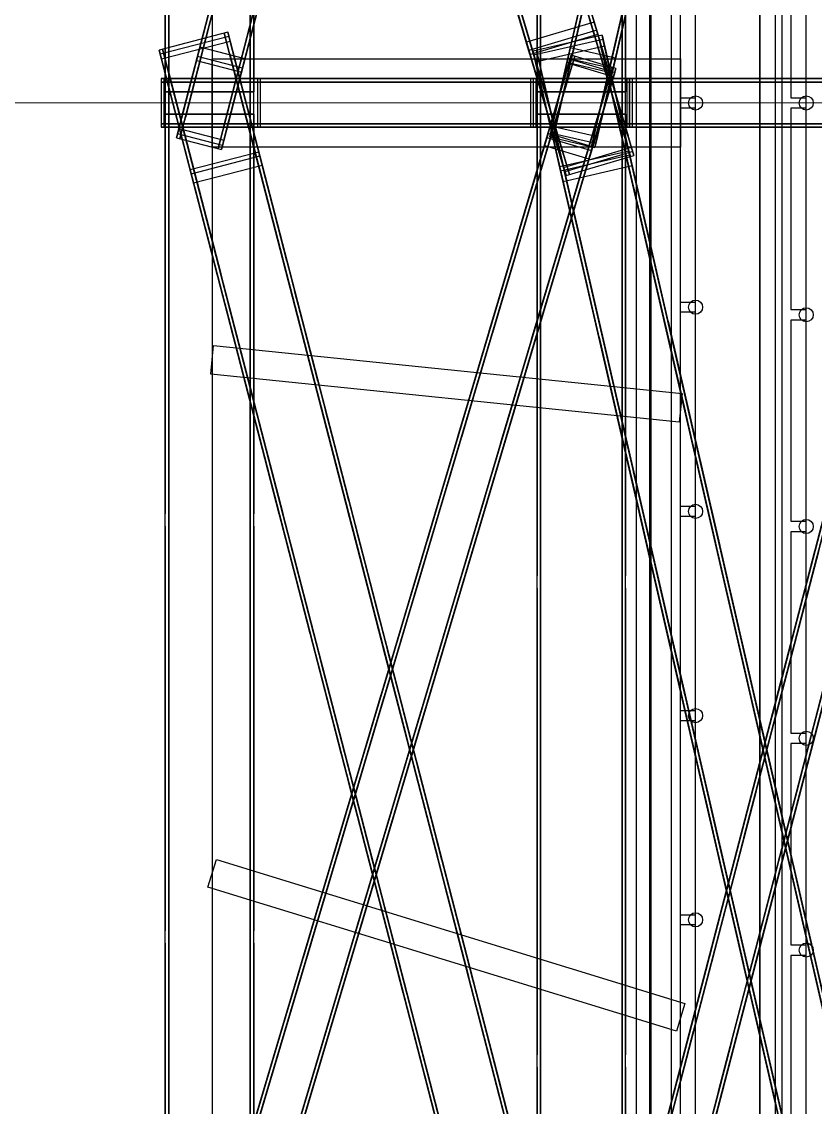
# Model space of a CAD drawing. Header units: millimetres. Extents: x -52000 to 48850, y -48850 to 51750.
# Drawn here: x 10455 to 14041, y -4537 to 367 of the extents above; entities that cross this region are included whole.
import ezdxf

# ---------------------------------------------------------------- set-up
doc = ezdxf.new("R2010")
doc.units = ezdxf.units.MM
for name, color, linetype, lineweight in [('D-BMK-AXIS', 7, 'Continuous', 13), ('D-STR-DECK', 7, 'Continuous', 25), ('D-STR-STRC', 7, 'Continuous', 25)]:
    doc.layers.add(name, color=color, linetype=linetype, lineweight=lineweight)

msp = doc.modelspace()

# ---------------------------------------------------------------- linework, layer by layer
at = {"layer": 'D-BMK-AXIS'}
msp.add_line((-52000, 0), (43500, 0), dxfattribs=at)
at = {"layer": 'D-STR-DECK'}
for points in [[(-11480, -14000), (11480, -14000), (14000, -11480), (14000, 11480), (11480, 14000), (-11480, 14000), (-14000, 11480), (-14000, -11480)], [(14000, -11480), (14000, 11480), (13790, 11307.8), (13790, -11307.8)], [(14000, -11480), (14000, 11480), (13860, 11480), (13860, -11480)], [(14000, -11480), (14000, 11480), (13890, 11480), (13890, -11480)], [(14000, -11480), (14000, 11480), (13890, 11480), (13890, -11480)], [(9300, -11307.8), (13790, -11307.8), (13790, 11307.8), (9300, 11307.8)], [(13500, -11070), (13500, 11070), (13297.5, 10904), (13297.5, -10904)], [(13500, -11070), (13500, 11070), (13297.5, 10904), (13297.5, -10904)], [(13500, -11070), (13500, 11070), (13390, 11070), (13390, -11070)], [(13500, -11070), (13500, 11070), (13390, 11070), (13390, -11070)], [(13432.5, -11014.6), (13432.5, 11014.6), (11315.7, 9278.9), (11315.7, -9278.9)], [(13432.5, -11014.6), (13432.5, 11014.6), (13231, 10849.4), (13231, -10849.4)], [(13432.5, -11014.6), (13432.5, 11014.6), (13292.5, 11014.6), (13292.5, -11014.6)], [(9300, -10904), (13297.5, -10904), (13297.5, 10904), (9300, 10904)], [(14000, 23.9), (14000, 932.8), (13930, 932.8), (13930, 23.9)], [(13500, 23.1), (13500, 899.4), (13430, 899.4), (13430, 23.1)], [(11315.7, 200), (13432.5, 200), (13432.5, -200), (11315.7, -200)], [(13500, -899.4), (13500, -23.1), (13430, -23.1), (13430, -899.4)], [(14000, -932.7), (14000, -23.9), (13930, -23.9), (13930, -932.7)], [(13500, -1821.9), (13500, -945.6), (13430, -945.6), (13430, -1821.9)], [(14000, -1889.4), (14000, -980.6), (13930, -980.6), (13930, -1889.4)], [(11322.3, -1095.2), (13439.1, -1312.2), (13425.9, -1441.5), (11309, -1224.5)], [(13500, -2744.4), (13500, -1868.1), (13430, -1868.1), (13430, -2744.4)], [(14000, -2846.1), (14000, -1937.3), (13930, -1937.3), (13930, -2846.1)], [(13500, -3666.9), (13500, -2790.6), (13430, -2790.6), (13430, -3666.9)], [(14000, -3802.7), (14000, -2893.9), (13930, -2893.9), (13930, -3802.7)], [(11334.8, -3417.4), (13451.6, -4068.4), (13413.4, -4192.6), (11296.6, -3541.7)], [(13500, -4589.4), (13500, -3713.1), (13430, -3713.1), (13430, -4589.4)], [(14000, -4759.4), (14000, -3850.6), (13930, -3850.6), (13930, -4759.4)]]:
    msp.add_lwpolyline(points, close=True, dxfattribs=at)
for centre in [(13500, 0), (14000, 0), (13500, -922.5), (14000, -956.7), (13500, -1845), (14000, -1913.3), (13500, -2767.5), (14000, -2870), (13500, -3690), (14000, -3826.7)]:
    msp.add_circle(centre, 32, dxfattribs=at)
at = {"layer": 'D-STR-STRC'}
for points in [[(12783.9, -12983.9), (12783.9, 12983.9)], [(13183.9, -12983.9), (13183.9, 12983.9)], [(11103.4, -11303.4), (11103.4, 11303.4)], [(11503.4, -11303.4), (11503.4, 11303.4)], [(14610, 7521.5), (12918.5, 183.8)], [(14613.8, 7538.3), (12922.4, 200.7)], [(14814.6, 7474.3), (13123.2, 136.6)], [(14818.5, 7491.2), (13127.1, 153.5)], [(14532.2, 7184.2), (12840.8, -153.5)], [(14536.1, 7201.1), (12844.7, -136.6)], [(14736.8, 7137), (13045.4, -200.7)], [(14740.7, 7153.9), (13049.3, -183.8)], [(12925.2, 6684.2), (11244.7, 192.2)], [(12929.7, 6701.6), (11249.2, 209.7)], [(13128.5, 6631.5), (11448, 139.6)], [(13133, 6649), (11452.5, 157)], [(12834.8, 6334.9), (11154.3, -157)], [(12839.3, 6352.4), (11158.8, -139.6)], [(13038.1, 6282.3), (11357.6, -209.7)], [(13042.6, 6299.8), (11362.1, -192.2)], [(13053.2, 328.3), (11372.7, 5980)], [(13058.5, 310.6), (11378, 5962.3)], [(12746.5, 237.1), (11066, 5888.8)], [(12751.8, 219.4), (11071.3, 5871.1)], [(13216.1, -219.4), (11535.6, 5432.3)], [(13221.3, -237.1), (11540.8, 5414.6)], [(12909.4, -310.6), (11228.9, 5341.1)], [(12914.6, -328.3), (11234.1, 5323.4)], [(13053.2, 328.3), (13042.2, 365.5)], [(13066.5, -6172.5), (11386, 319.5)], [(11396.8, 277.7), (11386, 319.5)], [(13071, -6189.9), (11390.5, 302)], [(14769.1, -7031.9), (13077.6, 305.8)], [(13088.9, 256.9), (13077.6, 305.8)], [(11260.1, 251.5), (11249.2, 209.7)], [(12746.5, 237.1), (12735.4, 274.3)], [(12933.7, 249.5), (12922.4, 200.7)], [(14772.9, -7048.8), (13081.5, 288.9)], [(12756.7, -6252.7), (11076.2, 239.3)], [(11087, 197.5), (11076.2, 239.3)], [(12761.2, -6270.1), (11080.7, 221.8)], [(12933.2, 197.8), (11252.7, -5453.9)], [(12938.4, 215.4), (11257.9, -5436.3)], [(11463.4, 198.9), (11452.5, 157)], [(14457.2, -7103.8), (12765.8, 233.9)], [(12777.1, 185), (12765.8, 233.9)], [(14461.1, -7120.7), (12769.7, 217)], [(12938.4, 215.4), (12927.4, 178.2)], [(14620.8, 207.1), (12929.4, -6284.9)], [(13138.3, 202.3), (13127.1, 153.5)], [(13139.7, 155.6), (11459.2, -5496.1)], [(14616.3, 189.9), (12924.9, -6302.1)], [(13139.7, 155.6), (13128.7, 118.4)], [(14824, 154.1), (13132.6, -6337.8)], [(12765.5, 110), (11085, 110)], [(11096.9, 110), (11085, 110)], [(12785.4, 110), (11104.9, 110)], [(13134.5, 137.9), (11454, -5513.8)], [(13182.5, 110), (11502, 110)], [(13202.4, 110), (11521.9, 110)], [(11533.8, 110), (11521.9, 110)], [(12765.5, 110), (12753.6, 110)], [(14457.2, 110), (12765.8, 110)], [(12778.7, 110), (12765.8, 110)], [(14477, 110), (12785.6, 110)], [(14819.5, 136.9), (13128.1, -6355)], [(14873.7, 110), (13182.3, 110)], [(13202.4, 110), (13190.4, 110)], [(14893.5, 110), (13202.1, 110)], [(13215, 110), (13202.1, 110)], [(11103.4, -50), (11103.4, 50)], [(11503.4, -50), (11503.4, 50)], [(12783.9, -50), (12783.9, 50)], [(13183.9, -50), (13183.9, 50)], [(12765.5, -110), (11085, -110)], [(11096.9, -110), (11085, -110)], [(12785.4, -110), (11104.9, -110)], [(12833.4, -137.9), (11152.9, -5789.6)], [(11165.1, -115.2), (11154.3, -157)], [(13182.5, -110), (11502, -110)], [(13202.4, -110), (11521.9, -110)], [(11533.8, -110), (11521.9, -110)], [(12765.5, -110), (12753.6, -110)], [(14457.2, -110), (12765.8, -110)], [(12778.7, -110), (12765.8, -110)], [(14477, -110), (12785.6, -110)], [(14531.2, -136.9), (12839.7, -6628.9)], [(12852, -104.6), (12840.8, -153.5)], [(14873.7, -110), (13182.3, -110)], [(13202.4, -110), (13190.4, -110)], [(14893.5, -110), (13202.1, -110)], [(13215, -110), (13202.1, -110)], [(12828.1, -155.6), (11147.6, -5807.3)], [(11368.4, -167.8), (11357.6, -209.7)], [(12828.1, -155.6), (12817.1, -192.8)], [(14526.7, -154.1), (12835.3, -6646.1)], [(14734.4, -189.9), (13043, -6681.8)], [(13056.7, -151.8), (13045.4, -200.7)], [(13029.4, -215.4), (11348.9, -5867.1)], [(13034.7, -197.8), (11354.2, -5849.5)], [(13206.6, -6713.8), (11526.1, -221.8)], [(13211.1, -6731.3), (11530.6, -239.3)], [(11541.5, -281.1), (11530.6, -239.3)], [(13029.4, -215.4), (13018.3, -252.6)], [(14729.9, -207.1), (13038.5, -6699)], [(14889.6, -7554.7), (13198.1, -217)], [(14893.5, -7571.6), (13202, -233.9)], [(13213.3, -282.7), (13202, -233.9)], [(13221.3, -237.1), (13210.3, -199.9)], [(14577.7, -7626.6), (12886.3, -288.9)], [(12914.6, -328.3), (12903.6, -291.1)], [(12896.8, -6794), (11216.3, -302)], [(12901.4, -6811.4), (11220.9, -319.5)], [(11231.7, -361.3), (11220.9, -319.5)], [(14581.6, -7643.4), (12890.2, -305.8)], [(12901.5, -354.6), (12890.2, -305.8)]]:
    msp.add_lwpolyline(points, dxfattribs=at)
for points in [[(12799.9, -12983.9), (12799.9, -12983.9), (12799.9, 12983.9), (12799.9, 12983.9)], [(13167.9, -12983.9), (13167.9, -12983.9), (13167.9, 12983.9), (13167.9, 12983.9)], [(11119.4, -11303.4), (11119.4, -11303.4), (11119.4, 11303.4), (11119.4, 11303.4)], [(11487.4, -11303.4), (11487.4, -11303.4), (11487.4, 11303.4), (11487.4, 11303.4)], [(14613.8, 7538.3), (14532.2, 7184.2), (12840.8, -153.5), (12922.4, 200.7)], [(14629.4, 7534.7), (14547.8, 7180.6), (12856.4, -157.1), (12938, 197.1)], [(14802.9, 7494.8), (14721.3, 7140.6), (13029.8, -197.1), (13111.5, 157.1)], [(14818.5, 7491.2), (14736.8, 7137), (13045.4, -200.7), (13127.1, 153.5)], [(12929.7, 6701.6), (12834.8, 6334.9), (11154.3, -157), (11249.2, 209.7)], [(12945.2, 6697.6), (12850.3, 6330.9), (11169.8, -161), (11264.7, 205.7)], [(13117.5, 6653), (13022.6, 6286.3), (11342.1, -205.7), (11437.1, 161)], [(13133, 6649), (13038.1, 6282.3), (11357.6, -209.7), (11452.5, 157)], [(13206, -241.6), (13037.9, 323.7), (11357.4, 5975.4), (11525.5, 5410.1)], [(13221.3, -237.1), (13053.2, 328.3), (11372.7, 5980), (11540.8, 5414.6)], [(12914.6, -328.3), (12746.5, 237.1), (11066, 5888.8), (11234.1, 5323.4)], [(12930, -323.7), (12761.8, 241.6), (11081.3, 5893.4), (11249.5, 5328)], [(12783.9, 50), (12783.9, 50), (12783.9, 2136.5), (12783.9, 2136.5)], [(12799.9, 50), (12799.9, 50), (12799.9, 2136.5), (12799.9, 2136.5)], [(13167.9, 50), (13167.9, 50), (13167.9, 2136.5), (13167.9, 2136.5)], [(13183.9, 50), (13183.9, 50), (13183.9, 2136.5), (13183.9, 2136.5)], [(11103.4, 50), (11103.4, 50), (11103.4, 1856.4), (11103.4, 1856.4)], [(11119.4, 50), (11119.4, 50), (11119.4, 1856.4), (11119.4, 1856.4)], [(11487.4, 50), (11487.4, 50), (11487.4, 1856.4), (11487.4, 1856.4)], [(11503.4, 50), (11503.4, 50), (11503.4, 1856.4), (11503.4, 1856.4)], [(13040.6, 314.7), (12905.3, 769.6), (12776.3, 1203.4)], [(13047.4, 291.6), (12918.5, 725.4), (12783.2, 1180.4)], [(13055.9, 319.2), (12920.7, 774.2), (12791.7, 1207.9)], [(13062.8, 296.2), (12933.8, 730), (12798.5, 1184.9)], [(12749.2, 228), (12613.9, 683), (12485, 1116.7)], [(12756, 205), (12627.1, 638.8), (12491.8, 1093.7)], [(12764.5, 232.6), (12629.3, 687.5), (12500.3, 1121.3)], [(12771.4, 209.6), (12642.4, 643.3), (12507.1, 1098.3)], [(13047.4, 743), (12925.9, 215.8), (12868.6, -33)], [(13063, 739.4), (12941.5, 212.2), (12884.2, -36.6)], [(13188, -124.8), (13052.7, 330.2), (12931.7, 736.9)], [(13043.8, 727), (12986.4, 478.3), (12864.9, -48.9)], [(13059.4, 723.4), (13002, 474.7), (12880.5, -52.5)], [(13172.6, -129.3), (13037.3, 325.6), (12916.4, 732.4)], [(13179.5, -152.4), (13058.5, 254.4), (12923.2, 709.4)], [(13194.8, -147.8), (13073.8, 259), (12938.6, 713.9)], [(13236.5, 699.4), (13115, 172.2), (13057.6, -76.6)], [(13252.1, 695.8), (13130.5, 168.6), (13073.2, -80.1)], [(11367.1, 664.9), (11300.4, 407.4), (11179.1, -61.5)], [(11372.4, 685.4), (11251, 216.6), (11184.4, -41)], [(11382.6, 660.9), (11315.9, 403.4), (11194.5, -65.5)], [(11387.9, 681.4), (11266.5, 212.6), (11199.8, -45)], [(12881.2, -216), (12746, 238.9), (12625, 645.7)], [(12896.6, -211.4), (12761.3, 243.5), (12640.3, 650.3)], [(13232.8, 683.5), (13175.5, 434.7), (13053.9, -92.5)], [(13248.4, 679.9), (13191.1, 431.1), (13069.5, -96.1)], [(11554.9, 616.3), (11488.2, 358.8), (11366.9, -110.1)], [(11560.2, 636.8), (11438.8, 167.9), (11372.2, -89.6)], [(11570.4, 612.3), (11503.7, 354.8), (11382.4, -114.1)], [(11575.7, 632.8), (11454.3, 163.9), (11387.7, -93.6)], [(12888.1, -239), (12767.1, 167.8), (12631.8, 622.7)], [(12903.4, -234.4), (12782.4, 172.4), (12647.2, 627.3)], [(12903.6, -291.1), (13210.3, -199.9), (13042.2, 365.5), (12735.4, 274.3)], [(11080.7, 221.8), (11390.5, 302), (11386, 319.5), (11076.2, 239.3)], [(11220.9, -319.5), (11530.6, -239.3), (11386, 319.5), (11076.2, 239.3)], [(13195.7, -6735.3), (13051, -6176.5), (11370.5, 315.5), (11515.2, -243.3)], [(13211.1, -6731.3), (13066.5, -6172.5), (11386, 319.5), (11530.6, -239.3)], [(12751.8, 219.4), (13058.5, 310.6), (13053.2, 328.3), (12746.5, 237.1)], [(12914.6, -328.3), (13221.3, -237.1), (13053.2, 328.3), (12746.5, 237.1)], [(12769.7, 217), (13081.5, 288.9), (13077.6, 305.8), (12765.8, 233.9)], [(12890.2, -305.8), (13202, -233.9), (13077.6, 305.8), (12765.8, 233.9)], [(14877.9, -7575.2), (14753.5, -7035.5), (13062, 302.2), (13186.4, -237.5)], [(14893.5, -7571.6), (14769.1, -7031.9), (13077.6, 305.8), (13202, -233.9)], [(11231.7, -361.3), (11541.5, -281.1), (11396.8, 277.7), (11087, 197.5)], [(11463.4, 198.9), (11260.1, 251.5), (11165.1, -115.2), (11368.4, -167.8)], [(12901.5, -354.6), (13213.3, -282.7), (13088.9, 256.9), (12777.1, 185)], [(13138.3, 202.3), (12933.7, 249.5), (12852, -104.6), (13056.7, -151.8)], [(12901.4, -6811.4), (12756.7, -6252.7), (11076.2, 239.3), (11220.9, -319.5)], [(12916.8, -6807.4), (12772.2, -6248.7), (11091.7, 243.3), (11236.3, -315.5)], [(12938.4, 215.4), (12828.1, -155.6), (11147.6, -5807.3), (11257.9, -5436.3)], [(11452.5, 157), (11249.2, 209.7), (11154.3, -157), (11357.6, -209.7)], [(12953.8, 210.9), (12843.5, -160.1), (11163, -5811.9), (11273.3, -5440.8)], [(11452.5, 157), (11249.2, 209.7), (11244.7, 192.2), (11448, 139.6)], [(11633, -698.6), (11516.6, -248.9), (11395.2, 219.9)], [(11638.3, -719.1), (11516.9, -250.2), (11400.5, 199.4)], [(11648.5, -694.6), (11532.1, -244.9), (11410.7, 223.9)], [(11653.8, -715), (11532.4, -246.2), (11416, 203.5)], [(14581.6, -7643.4), (14457.2, -7103.8), (12765.8, 233.9), (12890.2, -305.8)], [(14597.2, -7639.8), (14472.8, -7100.2), (12781.4, 237.5), (12905.8, -302.2)], [(13139.7, 155.6), (12938.4, 215.4), (12828.1, -155.6), (13029.4, -215.4)], [(14620.8, 207.1), (14526.7, -154.1), (12835.3, -6646.1), (12929.4, -6284.9)], [(13127.1, 153.5), (12922.4, 200.7), (12840.8, -153.5), (13045.4, -200.7)], [(14636.3, 203), (14542.2, -158.1), (12850.7, -6650.1), (12944.9, -6288.9)], [(13127.1, 153.5), (12922.4, 200.7), (12918.5, 183.8), (13123.2, 136.6)], [(13139.7, 155.6), (12938.4, 215.4), (12933.2, 197.8), (13134.5, 137.9)], [(13307.8, -763.8), (13207.7, -329.6), (13086.1, 197.6)], [(13323.4, -760.3), (13223.3, -326), (13101.7, 201.2)], [(11354.2, -770.8), (11237.8, -321.1), (11116.4, 147.7)], [(13124.4, 160.1), (13014.1, -210.9), (11333.6, -5862.6), (11443.9, -5491.6)], [(13139.7, 155.6), (13029.4, -215.4), (11348.9, -5867.1), (11459.2, -5496.1)], [(13128.7, 118.4), (12927.4, 178.2), (12817.1, -192.8), (13018.3, -252.6)], [(14808.5, 158.1), (14714.4, -203), (13023, -6695), (13117.1, -6333.8)], [(14824, 154.1), (14729.9, -207.1), (13038.5, -6699), (13132.6, -6337.8)], [(13311.5, -779.8), (13189.9, -252.6), (13089.8, 181.7)], [(13327, -776.2), (13205.5, -249), (13105.4, 185.3)], [(11104.9, -110), (11104.9, 110), (11085, 110), (11085, -110)], [(13202.4, 110), (12765.5, 110), (11085, 110), (11521.9, 110)], [(11521.9, -110), (11521.9, 110), (11085, 110), (11085, -110)], [(11533.8, -110), (11533.8, 110), (11096.9, 110), (11096.9, -110)], [(11338.7, -774.8), (11222.3, -325.1), (11100.9, 143.7)], [(11344, -795.2), (11222.6, -326.4), (11106.2, 123.3)], [(11359.5, -791.2), (11238.1, -322.4), (11121.7, 127.3)], [(11574.2, 110), (11261.5, 110), (11142, 110)], [(11613.5, 110), (11494.1, 110), (11181.3, 110)], [(11714.3, 110), (11401.5, 110), (11273.4, 110)], [(11753.6, 110), (11625.5, 110), (11312.7, 110)], [(11854.3, 110), (11541.6, 110), (11413.4, 110)], [(11893.6, 110), (11765.5, 110), (11452.8, 110)], [(11521.9, -110), (11521.9, 110), (11502, 110), (11502, -110)], [(11994.4, 110), (11681.6, 110), (11553.5, 110)], [(12033.7, 110), (11905.5, 110), (11592.8, 110)], [(12134.4, 110), (11821.6, 110), (11693.5, 110)], [(12173.7, 110), (12045.6, 110), (11732.8, 110)], [(12274.4, 110), (11961.7, 110), (11833.6, 110)], [(12313.8, 110), (12185.6, 110), (11872.9, 110)], [(12414.5, 110), (12101.7, 110), (11973.6, 110)], [(12453.8, 110), (12325.7, 110), (12012.9, 110)], [(12554.5, 110), (12241.8, 110), (12113.6, 110)], [(12593.8, 110), (12465.7, 110), (12153, 110)], [(12694.6, 110), (12381.8, 110), (12253.7, 110)], [(12733.9, 110), (12605.8, 110), (12293, 110)], [(12834.6, 110), (12521.8, 110), (12393.7, 110)], [(12873.9, 110), (12745.8, 110), (12433, 110)], [(12974.6, 110), (12661.9, 110), (12533.8, 110)], [(13014, 110), (12885.8, 110), (12573.1, 110)], [(13106, 110), (12793.3, 110), (12673.8, 110)], [(12905.1, 103.1), (12827.6, -157.5), (12706.6, -564.3)], [(13145.4, 110), (13025.9, 110), (12713.1, 110)], [(12911.9, 126.2), (12790.9, -280.6), (12713.4, -541.2)], [(12920.4, 98.6), (12842.9, -162), (12721.9, -568.8)], [(12927.2, 121.6), (12806.3, -285.2), (12728.8, -545.8)], [(13190.4, -110), (13190.4, 110), (12753.6, 110), (12753.6, -110)], [(12785.4, -110), (12785.4, 110), (12765.5, 110), (12765.5, -110)], [(13202.4, -110), (13202.4, 110), (12765.5, 110), (12765.5, -110)], [(12785.6, -110), (12785.6, 110), (12765.8, 110), (12765.8, -110)], [(14893.5, 110), (14457.2, 110), (12765.8, 110), (13202.1, 110)], [(13202.1, -110), (13202.1, 110), (12765.8, 110), (12765.8, -110)], [(13215, -110), (13215, 110), (12778.7, 110), (12778.7, -110)], [(13011.5, -832.1), (12911.4, -397.9), (12789.9, 129.3)], [(13015.2, -848.1), (12893.7, -320.9), (12793.6, 113.4)], [(13027.1, -828.5), (12927, -394.3), (12805.5, 132.9)], [(13030.8, -844.5), (12909.3, -317.3), (12809.2, 117)], [(13255.2, 110), (12942.8, 110), (12824.1, 110)], [(13294, 110), (13175.3, 110), (12863, 110)], [(13396.2, 110), (13083.8, 110), (12955.7, 110)], [(13435, 110), (13306.9, 110), (12994.6, 110)], [(13537.1, 110), (13224.7, 110), (13096.7, 110)], [(13575.9, 110), (13447.9, 110), (13135.5, 110)], [(13202.1, -110), (13202.1, 110), (13182.3, 110), (13182.3, -110)], [(13202.4, -110), (13202.4, 110), (13182.5, 110), (13182.5, -110)], [(13678.1, 110), (13365.7, 110), (13237.6, 110)], [(13716.9, 110), (13588.8, 110), (13276.5, 110)], [(13819, 110), (13506.6, 110), (13378.6, 110)], [(13857.8, 110), (13729.8, 110), (13417.4, 110)], [(13960, 110), (13647.6, 110), (13519.5, 110)], [(13998.8, 110), (13870.7, 110), (13558.4, 110)], [(14100.9, 110), (13788.5, 110), (13660.5, 110)], [(14139.7, 110), (14011.7, 110), (13699.3, 110)], [(14241.9, 110), (13929.5, 110), (13801.4, 110)], [(14280.7, 110), (14152.6, 110), (13840.3, 110)], [(14382.8, 110), (14070.4, 110), (13942.4, 110)], [(14421.6, 110), (14293.6, 110), (13981.2, 110)], [(13202.4, 94), (12765.5, 94), (11085, 94), (11521.9, 94)], [(11103.4, 50), (11503.4, 50), (11503.4, 50), (11103.4, 50)], [(11574.2, 94), (11261.5, 94), (11142, 94)], [(11613.5, 94), (11494.1, 94), (11181.3, 94)], [(11714.3, 94), (11401.5, 94), (11273.4, 94)], [(11753.6, 94), (11625.5, 94), (11312.7, 94)], [(11854.3, 94), (11541.6, 94), (11413.4, 94)], [(11893.6, 94), (11765.5, 94), (11452.8, 94)], [(11994.4, 94), (11681.6, 94), (11553.5, 94)], [(12033.7, 94), (11905.5, 94), (11592.8, 94)], [(12134.4, 94), (11821.6, 94), (11693.5, 94)], [(12173.7, 94), (12045.6, 94), (11732.8, 94)], [(12274.4, 94), (11961.7, 94), (11833.6, 94)], [(12313.8, 94), (12185.6, 94), (11872.9, 94)], [(12414.5, 94), (12101.7, 94), (11973.6, 94)], [(12453.8, 94), (12325.7, 94), (12012.9, 94)], [(12554.5, 94), (12241.8, 94), (12113.6, 94)], [(12593.8, 94), (12465.7, 94), (12153, 94)], [(12694.6, 94), (12381.8, 94), (12253.7, 94)], [(12733.9, 94), (12605.8, 94), (12293, 94)], [(12834.6, 94), (12521.8, 94), (12393.7, 94)], [(12873.9, 94), (12745.8, 94), (12433, 94)], [(12974.6, 94), (12661.9, 94), (12533.8, 94)], [(13014, 94), (12885.8, 94), (12573.1, 94)], [(13106, 94), (12793.3, 94), (12673.8, 94)], [(13145.4, 94), (13025.9, 94), (12713.1, 94)], [(14893.5, 94), (14457.2, 94), (12765.8, 94), (13202.1, 94)], [(12783.9, 50), (13183.9, 50), (13183.9, 50), (12783.9, 50)], [(13255.2, 94), (12942.8, 94), (12824.1, 94)], [(13294, 94), (13175.3, 94), (12863, 94)], [(13097.8, 70.9), (12976.9, -335.9), (12899.4, -596.5)], [(13113.2, 66.3), (12992.2, -340.5), (12914.7, -601.1)], [(13396.2, 94), (13083.8, 94), (12955.7, 94)], [(13435, 94), (13306.9, 94), (12994.6, 94)], [(13537.1, 94), (13224.7, 94), (13096.7, 94)], [(13575.9, 94), (13447.9, 94), (13135.5, 94)], [(13678.1, 94), (13365.7, 94), (13237.6, 94)], [(13716.9, 94), (13588.8, 94), (13276.5, 94)], [(13819, 94), (13506.6, 94), (13378.6, 94)], [(13857.8, 94), (13729.8, 94), (13417.4, 94)], [(13960, 94), (13647.6, 94), (13519.5, 94)], [(13998.8, 94), (13870.7, 94), (13558.4, 94)], [(14100.9, 94), (13788.5, 94), (13660.5, 94)], [(14139.7, 94), (14011.7, 94), (13699.3, 94)], [(14241.9, 94), (13929.5, 94), (13801.4, 94)], [(14280.7, 94), (14152.6, 94), (13840.3, 94)], [(14382.8, 94), (14070.4, 94), (13942.4, 94)], [(14421.6, 94), (14293.6, 94), (13981.2, 94)], [(13091, 47.9), (13013.5, -212.7), (12892.6, -619.5)], [(13106.3, 43.3), (13028.9, -217.3), (12907.9, -624.1)], [(13202.4, -94), (12765.5, -94), (11085, -94), (11521.9, -94)], [(11103.4, -1856.4), (11103.4, -1856.4), (11103.4, -50), (11103.4, -50)], [(11103.4, -50), (11503.4, -50), (11503.4, -50), (11103.4, -50)], [(11119.4, -1856.4), (11119.4, -1856.4), (11119.4, -50), (11119.4, -50)], [(11574.2, -94), (11261.5, -94), (11142, -94)], [(11613.5, -94), (11494.1, -94), (11181.3, -94)], [(11714.3, -94), (11401.5, -94), (11273.4, -94)], [(11753.6, -94), (11625.5, -94), (11312.7, -94)], [(11854.3, -94), (11541.6, -94), (11413.4, -94)], [(11893.6, -94), (11765.5, -94), (11452.8, -94)], [(11487.4, -1856.4), (11487.4, -1856.4), (11487.4, -50), (11487.4, -50)], [(11503.4, -1856.4), (11503.4, -1856.4), (11503.4, -50), (11503.4, -50)], [(11994.4, -94), (11681.6, -94), (11553.5, -94)], [(12033.7, -94), (11905.5, -94), (11592.8, -94)], [(12134.4, -94), (11821.6, -94), (11693.5, -94)], [(12173.7, -94), (12045.6, -94), (11732.8, -94)], [(12274.4, -94), (11961.7, -94), (11833.6, -94)], [(12313.8, -94), (12185.6, -94), (11872.9, -94)], [(12414.5, -94), (12101.7, -94), (11973.6, -94)], [(12453.8, -94), (12325.7, -94), (12012.9, -94)], [(12554.5, -94), (12241.8, -94), (12113.6, -94)], [(12593.8, -94), (12465.7, -94), (12153, -94)], [(12694.6, -94), (12381.8, -94), (12253.7, -94)], [(12733.9, -94), (12605.8, -94), (12293, -94)], [(12834.6, -94), (12521.8, -94), (12393.7, -94)], [(12873.9, -94), (12745.8, -94), (12433, -94)], [(12974.6, -94), (12661.9, -94), (12533.8, -94)], [(13014, -94), (12885.8, -94), (12573.1, -94)], [(13106, -94), (12793.3, -94), (12673.8, -94)], [(13145.4, -94), (13025.9, -94), (12713.1, -94)], [(14893.5, -94), (14457.2, -94), (12765.8, -94), (13202.1, -94)], [(12783.9, -2136.5), (12783.9, -2136.5), (12783.9, -50), (12783.9, -50)], [(12783.9, -50), (13183.9, -50), (13183.9, -50), (12783.9, -50)], [(12799.9, -2136.5), (12799.9, -2136.5), (12799.9, -50), (12799.9, -50)], [(13255.2, -94), (12942.8, -94), (12824.1, -94)], [(13294, -94), (13175.3, -94), (12863, -94)], [(13396.2, -94), (13083.8, -94), (12955.7, -94)], [(13435, -94), (13306.9, -94), (12994.6, -94)], [(13537.1, -94), (13224.7, -94), (13096.7, -94)], [(13575.9, -94), (13447.9, -94), (13135.5, -94)], [(13167.9, -2136.5), (13167.9, -2136.5), (13167.9, -50), (13167.9, -50)], [(13183.9, -2136.5), (13183.9, -2136.5), (13183.9, -50), (13183.9, -50)], [(13678.1, -94), (13365.7, -94), (13237.6, -94)], [(13716.9, -94), (13588.8, -94), (13276.5, -94)], [(13819, -94), (13506.6, -94), (13378.6, -94)], [(13857.8, -94), (13729.8, -94), (13417.4, -94)], [(13960, -94), (13647.6, -94), (13519.5, -94)], [(13998.8, -94), (13870.7, -94), (13558.4, -94)], [(14100.9, -94), (13788.5, -94), (13660.5, -94)], [(14139.7, -94), (14011.7, -94), (13699.3, -94)], [(14241.9, -94), (13929.5, -94), (13801.4, -94)], [(14280.7, -94), (14152.6, -94), (13840.3, -94)], [(14382.8, -94), (14070.4, -94), (13942.4, -94)], [(14421.6, -94), (14293.6, -94), (13981.2, -94)], [(13202.4, -110), (12765.5, -110), (11085, -110), (11521.9, -110)], [(11574.2, -110), (11261.5, -110), (11142, -110)], [(11362.1, -192.2), (11158.8, -139.6), (11154.3, -157), (11357.6, -209.7)], [(11613.5, -110), (11494.1, -110), (11181.3, -110)], [(11714.3, -110), (11401.5, -110), (11273.4, -110)], [(11753.6, -110), (11625.5, -110), (11312.7, -110)], [(11854.3, -110), (11541.6, -110), (11413.4, -110)], [(11893.6, -110), (11765.5, -110), (11452.8, -110)], [(11994.4, -110), (11681.6, -110), (11553.5, -110)], [(12033.7, -110), (11905.5, -110), (11592.8, -110)], [(12134.4, -110), (11821.6, -110), (11693.5, -110)], [(12173.7, -110), (12045.6, -110), (11732.8, -110)], [(12274.4, -110), (11961.7, -110), (11833.6, -110)], [(12313.8, -110), (12185.6, -110), (11872.9, -110)], [(12414.5, -110), (12101.7, -110), (11973.6, -110)], [(12453.8, -110), (12325.7, -110), (12012.9, -110)], [(12554.5, -110), (12241.8, -110), (12113.6, -110)], [(12593.8, -110), (12465.7, -110), (12153, -110)], [(12694.6, -110), (12381.8, -110), (12253.7, -110)], [(12733.9, -110), (12605.8, -110), (12293, -110)], [(12834.6, -110), (12521.8, -110), (12393.7, -110)], [(12873.9, -110), (12745.8, -110), (12433, -110)], [(12974.6, -110), (12661.9, -110), (12533.8, -110)], [(13014, -110), (12885.8, -110), (12573.1, -110)], [(13106, -110), (12793.3, -110), (12673.8, -110)], [(13145.4, -110), (13025.9, -110), (12713.1, -110)], [(14893.5, -110), (14457.2, -110), (12765.8, -110), (13202.1, -110)], [(13255.2, -110), (12942.8, -110), (12824.1, -110)], [(13034.7, -197.8), (12833.4, -137.9), (12828.1, -155.6), (13029.4, -215.4)], [(13049.3, -183.8), (12844.7, -136.6), (12840.8, -153.5), (13045.4, -200.7)], [(13294, -110), (13175.3, -110), (12863, -110)], [(13396.2, -110), (13083.8, -110), (12955.7, -110)], [(13435, -110), (13306.9, -110), (12994.6, -110)], [(13537.1, -110), (13224.7, -110), (13096.7, -110)], [(13575.9, -110), (13447.9, -110), (13135.5, -110)], [(13678.1, -110), (13365.7, -110), (13237.6, -110)], [(13716.9, -110), (13588.8, -110), (13276.5, -110)], [(13819, -110), (13506.6, -110), (13378.6, -110)], [(13857.8, -110), (13729.8, -110), (13417.4, -110)], [(13960, -110), (13647.6, -110), (13519.5, -110)], [(13998.8, -110), (13870.7, -110), (13558.4, -110)], [(14100.9, -110), (13788.5, -110), (13660.5, -110)], [(14139.7, -110), (14011.7, -110), (13699.3, -110)], [(14241.9, -110), (13929.5, -110), (13801.4, -110)], [(14280.7, -110), (14152.6, -110), (13840.3, -110)], [(14382.8, -110), (14070.4, -110), (13942.4, -110)], [(14421.6, -110), (14293.6, -110), (13981.2, -110)], [(11220.9, -319.5), (11530.6, -239.3), (11526.1, -221.8), (11216.3, -302)], [(12890.2, -305.8), (13202, -233.9), (13198.1, -217), (12886.3, -288.9)], [(12914.6, -328.3), (13221.3, -237.1), (13216.1, -219.4), (12909.4, -310.6)], [(11773.1, -1239.6), (11656.7, -789.9), (11527.4, -290.8)], [(11788.5, -1235.6), (11672.1, -785.9), (11542.9, -286.8)], [(11778.4, -1260.1), (11649.1, -760.9), (11532.7, -311.2)], [(11793.8, -1256), (11664.6, -756.9), (11548.2, -307.2)], [(12773, -340.9), (12695.5, -601.5), (12566.6, -1035.2)], [(12779.9, -317.8), (12650.9, -751.6), (12573.4, -1012.2)], [(12795.2, -322.4), (12666.2, -756.2), (12588.7, -1016.8)], [(11478.8, -1315.8), (11362.4, -866.1), (11233.1, -366.9)], [(11484.1, -1336.2), (11354.8, -837.1), (11238.4, -387.4)], [(11494.2, -1311.8), (11377.8, -862.1), (11248.6, -362.9)], [(11499.5, -1332.2), (11370.3, -833.1), (11253.9, -383.4)], [(12788.4, -345.4), (12710.9, -606), (12581.9, -1039.8)], [(12965.8, -373.1), (12836.8, -806.9), (12759.4, -1067.5)], [(12981.2, -377.7), (12852.2, -811.5), (12774.7, -1072.1)], [(13448.7, -1375.3), (13348.6, -941.1), (13218.9, -378.4)], [(13464.3, -1371.7), (13364.2, -937.5), (13234.5, -374.8)], [(13468, -1387.7), (13338.3, -825.1), (13238.2, -390.8)], [(12959, -396.2), (12881.5, -656.7), (12752.5, -1090.5)], [(12974.3, -400.7), (12896.8, -661.3), (12767.9, -1095.1)], [(13452.4, -1391.3), (13322.7, -828.7), (13222.6, -394.4)], [(13152.5, -1443.6), (13052.4, -1009.4), (12922.7, -446.7)], [(13156.2, -1459.6), (13026.5, -896.9), (12926.4, -462.7)], [(13168.1, -1440), (13068, -1005.8), (12938.3, -443.1)], [(13171.8, -1456), (13042.1, -893.3), (12942, -459.1)], [(11913.1, -1780.6), (11796.7, -1330.9), (11667.5, -831.8)], [(11928.6, -1776.6), (11812.2, -1326.9), (11683, -827.8)], [(12633, -811.8), (12555.5, -1072.4), (12426.5, -1506.2)], [(12639.8, -788.8), (12510.9, -1222.6), (12433.4, -1483.2)], [(12648.3, -816.4), (12570.8, -1077), (12441.9, -1510.8)], [(12655.2, -793.4), (12526.2, -1227.2), (12448.7, -1487.8)], [(11918.4, -1801.1), (11789.2, -1301.9), (11672.8, -852.2)], [(11933.9, -1797), (11804.7, -1297.9), (11688.3, -848.2)], [(12818.9, -867.1), (12741.5, -1127.7), (12612.5, -1561.5)], [(12825.8, -844.1), (12696.8, -1277.9), (12619.3, -1538.5)], [(12834.3, -871.7), (12756.8, -1132.3), (12627.8, -1566.1)], [(12841.1, -848.7), (12712.1, -1282.4), (12634.7, -1543)], [(11618.8, -1856.8), (11502.4, -1407.1), (11373.2, -907.9)], [(11624.1, -1877.2), (11494.9, -1378.1), (11378.5, -928.4)], [(11634.3, -1852.8), (11517.9, -1403.1), (11388.7, -903.9)], [(11639.6, -1873.2), (11510.4, -1374), (11394, -924.4)], [(13589.7, -1986.8), (13489.6, -1552.5), (13359.9, -989.9)], [(13593.4, -2002.8), (13463.7, -1440.1), (13363.6, -1005.9)], [(13605.3, -1983.2), (13505.2, -1549), (13375.5, -986.3)], [(13609, -1999.2), (13479.3, -1436.5), (13379.2, -1002.3)], [(13293.5, -2055.1), (13193.4, -1620.8), (13063.7, -1058.2)], [(13297.1, -2071), (13167.4, -1508.4), (13067.3, -1074.2)], [(13309, -2051.5), (13208.9, -1617.2), (13079.2, -1054.6)], [(13312.7, -2067.5), (13183, -1504.8), (13082.9, -1070.6)], [(12499.8, -1259.8), (12370.8, -1693.6), (12293.3, -1954.2)], [(12515.1, -1264.4), (12386.1, -1698.1), (12308.7, -1958.7)], [(12492.9, -1282.8), (12415.5, -1543.4), (12286.5, -1977.2)], [(12508.3, -1287.4), (12430.8, -1548), (12301.8, -1981.7)], [(12685.7, -1315.1), (12556.8, -1748.9), (12479.3, -2009.5)], [(12701.1, -1319.7), (12572.1, -1753.4), (12494.6, -2014)], [(12053.1, -2321.6), (11936.7, -1871.9), (11807.5, -1372.8)], [(12068.6, -2317.6), (11952.2, -1867.9), (11823, -1368.7)], [(12678.9, -1338.1), (12601.4, -1598.7), (12472.4, -2032.5)], [(12694.2, -1342.7), (12616.8, -1603.3), (12487.8, -2037)], [(12058.4, -2342), (11929.2, -1842.9), (11812.8, -1393.2)], [(12073.9, -2338), (11944.7, -1838.9), (11828.3, -1389.2)], [(11758.8, -2397.8), (11642.4, -1948.1), (11513.2, -1448.9)], [(11764.1, -2418.2), (11634.9, -1919.1), (11518.5, -1469.4)], [(11774.3, -2393.8), (11657.9, -1944.1), (11528.7, -1444.9)], [(11779.6, -2414.2), (11650.4, -1915), (11534, -1465.4)], [(14175.7, -1501.2), (14109.6, -1754.9), (13980.2, -2251.5)], [(14180.6, -1482.5), (14051.2, -1979.1), (13985.1, -2232.8)], [(14191.2, -1505.3), (14125.1, -1758.9), (13995.7, -2255.6)], [(14196.1, -1486.5), (14066.7, -1983.2), (14000.6, -2236.8)], [(13730.6, -2598.3), (13630.5, -2164), (13500.8, -1601.4)], [(13734.3, -2614.2), (13604.6, -2051.6), (13504.5, -1617.4)], [(13746.2, -2594.7), (13646.1, -2160.4), (13516.4, -1597.8)], [(13749.9, -2610.6), (13620.2, -2048), (13520.1, -1613.8)], [(13450, -2663), (13349.9, -2228.7), (13220.2, -1666.1)], [(13434.4, -2666.6), (13334.3, -2232.3), (13204.6, -1669.7)], [(13438.1, -2682.5), (13308.4, -2119.9), (13208.3, -1685.6)], [(13453.7, -2678.9), (13324, -2116.3), (13223.9, -1682)], [(12352.9, -1753.8), (12275.4, -2014.4), (12146.4, -2448.2)], [(12359.7, -1730.8), (12230.8, -2164.5), (12153.3, -2425.1)], [(12368.2, -1758.3), (12290.8, -2018.9), (12161.8, -2452.7)], [(12375.1, -1735.3), (12246.1, -2169.1), (12168.6, -2429.7)], [(12538.9, -1809.1), (12461.4, -2069.7), (12332.4, -2503.4)], [(12545.7, -1786.1), (12416.7, -2219.8), (12339.2, -2480.4)], [(12554.2, -1813.6), (12476.7, -2074.2), (12347.7, -2508)], [(12561, -1790.6), (12432.1, -2224.4), (12354.6, -2485)], [(11103.4, -3740.3), (11103.4, -3740.3), (11103.4, -1911.4), (11103.4, -1911.4)], [(11119.4, -3740.3), (11119.4, -3740.3), (11119.4, -1911.4), (11119.4, -1911.4)], [(11487.4, -3740.3), (11487.4, -3740.3), (11487.4, -1911.4), (11487.4, -1911.4)], [(11503.4, -3740.3), (11503.4, -3740.3), (11503.4, -1911.4), (11503.4, -1911.4)], [(12208.7, -2858.6), (12092.3, -2408.9), (11963.1, -1909.7)], [(12193.2, -2862.6), (12076.8, -2412.9), (11947.6, -1913.8)], [(12198.5, -2883), (12069.3, -2383.9), (11952.9, -1934.2)], [(12214, -2879), (12084.7, -2379.9), (11968.4, -1930.2)], [(11898.9, -2938.8), (11782.5, -2489.1), (11653.3, -1989.9)], [(11904.2, -2959.2), (11775, -2460.1), (11658.6, -2010.4)], [(11914.4, -2934.7), (11798, -2485.1), (11668.8, -1985.9)], [(11919.7, -2955.2), (11790.4, -2456), (11674.1, -2006.4)], [(14034.8, -2042.2), (13968.7, -2295.9), (13839.3, -2792.5)], [(14039.6, -2023.5), (13910.2, -2520.1), (13844.2, -2773.8)], [(14050.2, -2046.3), (13984.1, -2299.9), (13854.8, -2796.6)], [(14055.1, -2027.5), (13925.7, -2524.2), (13859.6, -2777.8)], [(14222.5, -2091.1), (14156.4, -2344.8), (14027, -2841.4)], [(14227.4, -2072.4), (14098, -2569), (14031.9, -2822.7)], [(12219.7, -2201.8), (12090.7, -2635.5), (12013.2, -2896.1)], [(12235, -2206.3), (12106.1, -2640.1), (12028.6, -2900.7)], [(12783.9, -4300.5), (12783.9, -4300.5), (12783.9, -2191.5), (12783.9, -2191.5)], [(12799.9, -4300.5), (12799.9, -4300.5), (12799.9, -2191.5), (12799.9, -2191.5)], [(13167.9, -4300.5), (13167.9, -4300.5), (13167.9, -2191.5), (13167.9, -2191.5)], [(13183.9, -4300.5), (13183.9, -4300.5), (13183.9, -2191.5), (13183.9, -2191.5)], [(12212.9, -2224.8), (12135.4, -2485.4), (12006.4, -2919.1)], [(12228.2, -2229.3), (12150.7, -2489.9), (12021.7, -2923.7)], [(13871.6, -3209.7), (13771.5, -2775.5), (13641.8, -2212.9)], [(13875.3, -3225.7), (13745.6, -2663.1), (13645.5, -2228.8)], [(13887.2, -3206.1), (13787.1, -2771.9), (13657.4, -2209.3)], [(13890.9, -3222.1), (13761.2, -2659.5), (13661.1, -2225.2)], [(12398.8, -2280.1), (12321.3, -2540.7), (12192.4, -2974.4)], [(12405.7, -2257), (12276.7, -2690.8), (12199.2, -2951.4)], [(12414.2, -2284.6), (12336.7, -2545.2), (12207.7, -2979)], [(12421, -2261.6), (12292, -2695.4), (12214.5, -2956)], [(13575.4, -3278), (13475.3, -2843.8), (13345.6, -2281.1)], [(13579, -3294), (13449.3, -2731.4), (13349.2, -2297.1)], [(13590.9, -3274.4), (13490.8, -2840.2), (13361.2, -2277.5)], [(13594.6, -3290.4), (13464.9, -2727.8), (13364.8, -2293.5)], [(12348.7, -3399.6), (12232.3, -2949.9), (12103.1, -2450.7)], [(12333.2, -3403.6), (12216.8, -2953.9), (12087.6, -2454.8)], [(12338.5, -3424), (12209.3, -2924.9), (12092.9, -2475.2)], [(12354, -3420), (12224.8, -2920.9), (12108.4, -2471.2)], [(12038.9, -3479.8), (11922.5, -3030.1), (11793.3, -2530.9)], [(12054.4, -3475.7), (11938, -3026.1), (11808.8, -2526.9)], [(12059.7, -3496.2), (11930.5, -2997), (11814.1, -2547.4)], [(12044.2, -3500.2), (11915, -3001), (11798.6, -2551.4)], [(13893.8, -2583.2), (13827.7, -2836.9), (13698.3, -3333.5)], [(13898.7, -2564.5), (13769.3, -3061.1), (13703.2, -3314.8)], [(13909.3, -2587.3), (13843.2, -2840.9), (13713.8, -3337.6)], [(13914.2, -2568.5), (13784.8, -3065.1), (13718.7, -3318.8)], [(14081.5, -2632.1), (14015.4, -2885.8), (13886.1, -3382.4)], [(14086.4, -2613.4), (13957, -3110), (13890.9, -3363.7)], [(14097, -2636.2), (14030.9, -2889.9), (13901.5, -3386.5)], [(14101.9, -2617.4), (13972.5, -3114.1), (13906.4, -3367.7)], [(12072.8, -2695.7), (11995.3, -2956.3), (11866.4, -3390.1)], [(12079.7, -2672.7), (11950.7, -3106.5), (11873.2, -3367.1)], [(12095, -2677.3), (11966, -3111.1), (11888.5, -3371.7)], [(12088.2, -2700.3), (12010.7, -2960.9), (11881.7, -3394.7)], [(12265.6, -2728), (12136.6, -3161.8), (12059.2, -3422.4)], [(12281, -2732.6), (12152, -3166.4), (12074.5, -3427)], [(12258.8, -2751), (12181.3, -3011.6), (12052.3, -3445.4)], [(12274.1, -2755.6), (12196.6, -3016.2), (12067.6, -3450)], [(14012.5, -3821.2), (13912.4, -3387), (13782.7, -2824.3)], [(14016.2, -3837.2), (13886.5, -3274.5), (13786.4, -2840.3)], [(14028.1, -3817.6), (13928, -3383.4), (13798.3, -2820.7)], [(14031.8, -3833.6), (13902.1, -3271), (13802, -2836.7)], [(13716.3, -3889.5), (13616.2, -3455.2), (13486.5, -2892.6)], [(13731.9, -3885.9), (13631.8, -3451.7), (13502.1, -2889)], [(13720, -3905.5), (13590.3, -3342.8), (13490.2, -2908.6)], [(13735.6, -3901.9), (13605.9, -3339.2), (13505.8, -2905)], [(12473.3, -3944.6), (12356.9, -3494.9), (12227.6, -2995.7)], [(12478.6, -3965), (12349.3, -3465.9), (12232.9, -3016.2)], [(12488.7, -3940.6), (12372.4, -3490.9), (12243.1, -2991.7)], [(12494, -3961), (12364.8, -3461.9), (12248.4, -3012.2)], [(12179, -4020.8), (12062.6, -3571.1), (11933.3, -3071.9)], [(12194.4, -4016.7), (12078.1, -3567.1), (11948.8, -3067.9)], [(12199.7, -4037.2), (12070.5, -3538), (11954.1, -3088.4)], [(12184.3, -4041.2), (12055, -3542), (11938.6, -3092.4)], [(13752.9, -3124.2), (13686.8, -3377.9), (13557.4, -3874.5)], [(13757.7, -3105.5), (13628.3, -3602.1), (13562.3, -3855.8)], [(13768.3, -3128.3), (13702.2, -3381.9), (13572.9, -3878.6)], [(13773.2, -3109.5), (13643.8, -3606.1), (13577.7, -3859.8)], [(11932.8, -3166.7), (11855.3, -3427.3), (11726.3, -3861.1)], [(11939.6, -3143.7), (11810.6, -3577.5), (11733.2, -3838.1)], [(11948.1, -3171.3), (11870.6, -3431.9), (11741.7, -3865.6)], [(11955, -3148.3), (11826, -3582), (11748.5, -3842.6)], [(13940.6, -3173.1), (13874.5, -3426.8), (13745.1, -3923.4)], [(13945.5, -3154.4), (13816.1, -3651), (13750, -3904.7)], [(13956.1, -3177.2), (13890, -3430.8), (13760.6, -3927.5)], [(13961, -3158.4), (13831.6, -3655.1), (13765.5, -3908.7)], [(12118.7, -3222), (12041.2, -3482.6), (11912.3, -3916.4)], [(12125.6, -3199), (11996.6, -3632.8), (11919.1, -3893.4)], [(12134.1, -3226.6), (12056.6, -3487.2), (11927.6, -3920.9)], [(12140.9, -3203.6), (12011.9, -3637.3), (11934.4, -3897.9)], [(14169.1, -4429.1), (14069, -3994.8), (13939.3, -3432.2)], [(14153.5, -4432.7), (14053.4, -3998.4), (13923.7, -3435.8)], [(14157.2, -4448.7), (14027.5, -3886), (13927.4, -3451.8)], [(14172.8, -4445.1), (14043.1, -3882.4), (13943, -3448.2)], [(13857.3, -4501), (13757.2, -4066.7), (13627.5, -3504.1)], [(13860.9, -4516.9), (13731.2, -3954.3), (13631.1, -3520.1)], [(13872.8, -4497.4), (13772.7, -4063.1), (13643.1, -3500.5)], [(13876.5, -4513.3), (13746.8, -3950.7), (13646.7, -3516.5)], [(12613.3, -4485.6), (12496.9, -4035.9), (12367.7, -3536.7)], [(12618.6, -4506), (12489.4, -4006.9), (12373, -3557.2)], [(12628.8, -4481.6), (12512.4, -4031.9), (12383.2, -3532.7)], [(12634.1, -4502), (12504.9, -4002.9), (12388.5, -3553.2)], [(11799.6, -3614.7), (11670.6, -4048.5), (11593.1, -4309.1)], [(11814.9, -3619.2), (11685.9, -4053), (11608.5, -4313.6)], [(12319, -4561.7), (12202.6, -4112.1), (12073.4, -3612.9)], [(12334.5, -4557.7), (12218.1, -4108.1), (12088.9, -3608.9)], [(11792.7, -3637.7), (11715.3, -3898.3), (11586.3, -4332.1)], [(11808.1, -3642.3), (11730.6, -3902.8), (11601.6, -4336.6)], [(11985.5, -3670), (11856.6, -4103.7), (11779.1, -4364.3)], [(12000.9, -3674.5), (11871.9, -4108.3), (11794.4, -4368.9)], [(12324.3, -4582.2), (12195.1, -4083), (12078.7, -3633.4)], [(12339.8, -4578.2), (12210.6, -4079), (12094.2, -3629.4)], [(13611.9, -3665.2), (13545.8, -3918.9), (13416.4, -4415.5)], [(13616.8, -3646.5), (13487.4, -4143.1), (13421.3, -4396.8)], [(13627.4, -3669.3), (13561.3, -3922.9), (13431.9, -4419.6)], [(13632.3, -3650.5), (13502.9, -4147.1), (13436.8, -4400.8)], [(11978.7, -3693), (11901.2, -3953.6), (11772.2, -4387.4)], [(11994, -3697.5), (11916.5, -3958.1), (11787.6, -4391.9)], [(13799.6, -3714.1), (13733.5, -3967.8), (13604.2, -4464.4)], [(13804.5, -3695.4), (13675.1, -4192), (13609, -4445.7)], [(13815.1, -3718.2), (13749, -3971.8), (13619.6, -4468.5)], [(13820, -3699.4), (13690.6, -4196.1), (13624.5, -4449.7)], [(11103.4, -5601.7), (11103.4, -5601.7), (11103.4, -3795.3), (11103.4, -3795.3)], [(11119.4, -5601.7), (11119.4, -5601.7), (11119.4, -3795.3), (11119.4, -3795.3)], [(11487.4, -5601.7), (11487.4, -5601.7), (11487.4, -3795.3), (11487.4, -3795.3)], [(11503.4, -5601.7), (11503.4, -5601.7), (11503.4, -3795.3), (11503.4, -3795.3)], [(11652.7, -4108.7), (11575.2, -4369.3), (11446.2, -4803)], [(11659.5, -4085.7), (11530.6, -4519.4), (11453.1, -4780)], [(11668, -4113.2), (11590.5, -4373.8), (11461.6, -4807.6)], [(11674.9, -4090.2), (11545.9, -4524), (11468.4, -4784.6)], [(12753.3, -5026.6), (12636.9, -4576.9), (12507.7, -4077.7)], [(12758.6, -5047), (12629.4, -4547.9), (12513, -4098.2)], [(12768.8, -5022.6), (12652.4, -4572.9), (12523.2, -4073.7)], [(12774.1, -5043), (12644.9, -4543.8), (12528.5, -4094.2)], [(13998.2, -5112.4), (13898.1, -4678.2), (13768.4, -4115.6)], [(14013.8, -5108.9), (13913.7, -4674.6), (13784, -4112)], [(11838.7, -4164), (11761.2, -4424.6), (11632.2, -4858.3)], [(11845.5, -4141), (11716.5, -4574.7), (11639, -4835.3)], [(11860.8, -4145.5), (11731.9, -4579.3), (11654.4, -4839.9)], [(12459, -5102.7), (12342.6, -4653.1), (12213.4, -4153.9)], [(12474.5, -5098.7), (12358.1, -4649.1), (12228.9, -4149.9)], [(14001.9, -5128.4), (13872.2, -4565.8), (13772.1, -4131.5)], [(14017.5, -5124.8), (13887.8, -4562.2), (13787.7, -4127.9)], [(11854, -4168.5), (11776.5, -4429.1), (11647.5, -4862.9)], [(12464.3, -5123.2), (12335.1, -4624), (12218.7, -4174.4)], [(12479.8, -5119.2), (12350.6, -4620), (12234.2, -4170.4)], [(13471, -4206.2), (13404.9, -4459.9), (13275.5, -4956.5)], [(13475.8, -4187.5), (13346.4, -4684.1), (13280.3, -4937.8)], [(13486.4, -4210.2), (13420.3, -4463.9), (13291, -4960.5)], [(13491.3, -4191.5), (13361.9, -4688.1), (13295.8, -4941.8)], [(13658.7, -4255.1), (13592.6, -4508.8), (13463.2, -5005.4)], [(13663.6, -4236.4), (13534.2, -4733), (13468.1, -4986.7)], [(13674.2, -4259.2), (13608.1, -4512.8), (13478.7, -5009.5)], [(13679, -4240.4), (13549.7, -4737.1), (13483.6, -4990.7)], [(12783.9, -6442), (12783.9, -6442), (12783.9, -4355.5), (12783.9, -4355.5)], [(12799.9, -6442), (12799.9, -6442), (12799.9, -4355.5), (12799.9, -4355.5)], [(13167.9, -6442), (13167.9, -6442), (13167.9, -4355.5), (13167.9, -4355.5)], [(13183.9, -6442), (13183.9, -6442), (13183.9, -4355.5), (13183.9, -4355.5)]]:
    msp.add_lwpolyline(points, close=True, dxfattribs=at)

doc.saveas('drawing.dxf')
